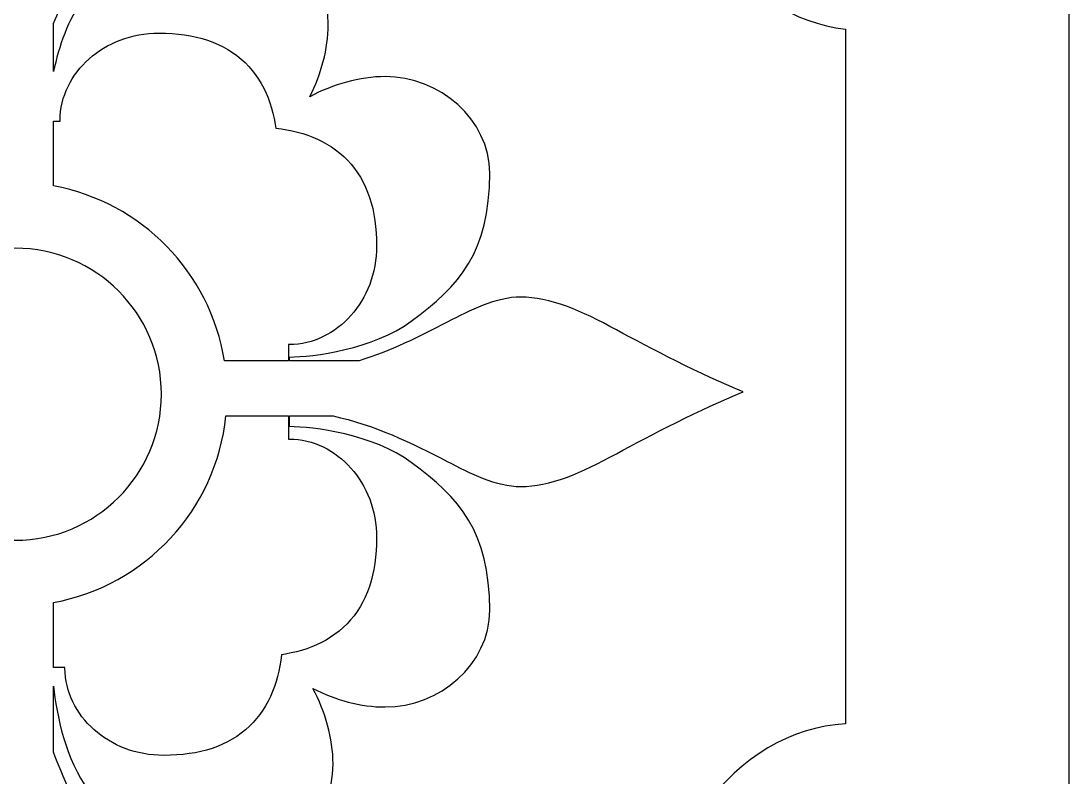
# Model space of a CAD drawing. Header units: centimetres. Extents: x 13.8 to 19.6, y -9 to 9.
# Drawn here: x 18.045 to 19.625, y -6.774 to -5.633 of the extents above; entities that cross this region are included whole.
import ezdxf

# ---------------------------------------------------------------- set-up
doc = ezdxf.new("R2010")
doc.units = ezdxf.units.CM
doc.header["$MEASUREMENT"] = 0
doc.layers.add('layer 1', color=7, linetype='Continuous')

msp = doc.modelspace()

# ---------------------------------------------------------------- linework, layer by layer
at = {"layer": 'layer 1', "color": 250, "lineweight": 30}
for points, knots in [([(13.81568, -9.00019), (13.81568, -9.00019), (13.81568, -7.7491), (13.81568, -7.7491), (13.81568, -7.7491), (13.81568, -7.7491), (13.81568, -7.63661), (13.81568, -7.63661), (13.81568, -7.63661), (13.81568, -7.63661), (13.81568, -7.23319), (13.81568, -7.23319), (13.81568, -7.23319), (13.81568, -7.23319), (13.81568, -7.03897), (13.81568, -7.03897), (13.81568, -7.03897), (13.81568, -7.03897), (13.81568, -5.26695), (13.81568, -5.26695), (13.81568, -5.26695), (13.81568, -5.26695), (13.81568, -5.15446), (13.81568, -5.15446), (13.81568, -5.15446), (13.81568, -5.15446), (13.81568, -4.75104), (13.81568, -4.75104), (13.81568, -4.75104), (13.81568, -4.75104), (13.81568, -4.55682), (13.81568, -4.55682), (13.81568, -4.55682), (13.81568, -4.55682), (13.81568, -2.7848), (13.81568, -2.7848), (13.81568, -2.7848), (13.81568, -2.7848), (13.81568, -2.67231), (13.81568, -2.67231), (13.81568, -2.67231), (13.81568, -2.67231), (13.81568, -2.26889), (13.81568, -2.26889), (13.81568, -2.26889), (13.81568, -2.26889), (13.81568, -2.07467), (13.81568, -2.07467), (13.81568, -2.07467), (13.81568, -2.07467), (13.81568, -0.30265), (13.81568, -0.30265), (13.81568, -0.30265), (13.81568, -0.30265), (13.81568, -0.19016), (13.81568, -0.19016), (13.81568, -0.19016), (13.81568, -0.19016), (13.81568, 0.21326), (13.81568, 0.21326), (13.81568, 0.21326), (13.81568, 0.21326), (13.81568, 0.40748), (13.81568, 0.40748), (13.81568, 0.40748), (13.81568, 0.40748), (13.81568, 2.1795), (13.81568, 2.1795), (13.81568, 2.1795), (13.81568, 2.1795), (13.81568, 2.29199), (13.81568, 2.29199), (13.81568, 2.29199), (13.81568, 2.29199), (13.81568, 2.69541), (13.81568, 2.69541), (13.81568, 2.69541), (13.81568, 2.69541), (13.81568, 2.88963), (13.81568, 2.88963), (13.81568, 2.88963), (13.81568, 2.88963), (13.81568, 4.66165), (13.81568, 4.66165), (13.81568, 4.66165), (13.81568, 4.66165), (13.81568, 4.77414), (13.81568, 4.77414), (13.81568, 4.77414), (13.81568, 4.77414), (13.81568, 5.17756), (13.81568, 5.17756), (13.81568, 5.17756), (13.81568, 5.17756), (13.81568, 5.37178), (13.81568, 5.37178), (13.81568, 5.37178), (13.81568, 5.37178), (13.81568, 7.1438), (13.81568, 7.1438), (13.81568, 7.1438), (13.81568, 7.1438), (13.81568, 7.25629), (13.81568, 7.25629), (13.81568, 7.25629), (13.81568, 7.25629), (13.81568, 7.65971), (13.81568, 7.65971), (13.81568, 7.65971), (13.81568, 7.65971), (13.81568, 7.85393), (13.81568, 7.85393), (13.81568, 7.85393), (13.81568, 7.85393), (13.81568, 9.00077), (13.81568, 9.00077), (13.81568, 9.00077), (13.81568, 9.00077), (14.6889, 9.00077), (14.6889, 9.00077), (14.6889, 9.00077), (14.6889, 9.00077), (14.8859, 9.00077), (14.8859, 9.00077), (14.8859, 9.00077), (14.8859, 9.00077), (15.37838, 9.00077), (15.37838, 9.00077), (15.37838, 9.00077), (15.37838, 9.00077), (15.46164, 9.00077), (15.46164, 9.00077), (15.46164, 9.00077), (15.46164, 9.00077), (15.9263, 9.00077), (15.9263, 9.00077), (15.9263, 9.00077), (15.9263, 9.00077), (16.1189, 9.00077), (16.1189, 9.00077), (16.1189, 9.00077), (16.1189, 9.00077), (17.32165, 9.00077), (17.32165, 9.00077), (17.32165, 9.00077), (17.32165, 9.00077), (17.51865, 9.00077), (17.51865, 9.00077), (17.51865, 9.00077), (17.51865, 9.00077), (18.01113, 9.00077), (18.01113, 9.00077), (18.01113, 9.00077), (18.01113, 9.00077), (18.09439, 9.00077), (18.09439, 9.00077), (18.09439, 9.00077), (18.09439, 9.00077), (18.55905, 9.00077), (18.55905, 9.00077), (18.55905, 9.00077), (18.55905, 9.00077), (18.75165, 9.00077), (18.75165, 9.00077), (18.75165, 9.00077), (18.75165, 9.00077), (19.62498, 9.00077), (19.62498, 9.00077), (19.62498, 9.00077), (19.62498, 9.00077), (19.62498, 7.78696), (19.62498, 7.78696), (19.62498, 7.78696), (19.62498, 7.78696), (19.62498, 7.67444), (19.62498, 7.67444), (19.62498, 7.67444), (19.62498, 7.67444), (19.62498, 7.27121), (19.62498, 7.27121), (19.62498, 7.27121), (19.62498, 7.27121), (19.62498, 7.0909), (19.62498, 7.0909), (19.62498, 7.0909), (19.62498, 7.0909), (19.62498, 5.25821), (19.62498, 5.25821), (19.62498, 5.25821), (19.62498, 5.25821), (19.62498, 5.1457), (19.62498, 5.1457), (19.62498, 5.1457), (19.62498, 5.1457), (19.62498, 4.74247), (19.62498, 4.74247), (19.62498, 4.74247), (19.62498, 4.74247), (19.62498, 4.56216), (19.62498, 4.56216), (19.62498, 4.56216), (19.62498, 4.56216), (19.62498, 2.79003), (19.62498, 2.79003), (19.62498, 2.79003), (19.62498, 2.79003), (19.62498, 2.67751), (19.62498, 2.67751), (19.62498, 2.67751), (19.62498, 2.67751), (19.62498, 2.27429), (19.62498, 2.27429), (19.62498, 2.27429), (19.62498, 2.27429), (19.62498, 2.09398), (19.62498, 2.09398), (19.62498, 2.09398), (19.62498, 2.09398), (19.62498, 0.32184), (19.62498, 0.32184), (19.62498, 0.32184), (19.62498, 0.32184), (19.62498, 0.20933), (19.62498, 0.20933), (19.62498, 0.20933), (19.62498, 0.20933), (19.62498, -0.1939), (19.62498, -0.1939), (19.62498, -0.1939), (19.62498, -0.1939), (19.62498, -0.37421), (19.62498, -0.37421), (19.62498, -0.37421), (19.62498, -0.37421), (19.62498, -2.14634), (19.62498, -2.14634), (19.62498, -2.14634), (19.62498, -2.14634), (19.62498, -2.25886), (19.62498, -2.25886), (19.62498, -2.25886), (19.62498, -2.25886), (19.62498, -2.66208), (19.62498, -2.66208), (19.62498, -2.66208), (19.62498, -2.66208), (19.62498, -2.84239), (19.62498, -2.84239), (19.62498, -2.84239), (19.62498, -2.84239), (19.62498, -4.61452), (19.62498, -4.61452), (19.62498, -4.61452), (19.62498, -4.61452), (19.62498, -4.72704), (19.62498, -4.72704), (19.62498, -4.72704), (19.62498, -4.72704), (19.62498, -5.13027), (19.62498, -5.13027), (19.62498, -5.13027), (19.62498, -5.13027), (19.62498, -5.31058), (19.62498, -5.31058), (19.62498, -5.31058), (19.62498, -5.31058), (19.62498, -7.08271), (19.62498, -7.08271), (19.62498, -7.08271), (19.62498, -7.08271), (19.62498, -7.19522), (19.62498, -7.19522), (19.62498, -7.19522), (19.62498, -7.19522), (19.62498, -7.59845), (19.62498, -7.59845), (19.62498, -7.59845), (19.62498, -7.59845), (19.62498, -7.77876), (19.62498, -7.77876), (19.62498, -7.77876), (19.62498, -7.77876), (19.62498, -9.00019), (19.62498, -9.00019), (19.62498, -9.00019), (19.62498, -9.00019), (18.75176, -9.00019), (18.75176, -9.00019), (18.75176, -9.00019), (18.75176, -9.00019), (18.55373, -9.00019), (18.55373, -9.00019), (18.55373, -9.00019), (18.55373, -9.00019), (18.09439, -9.00019), (18.09439, -9.00019), (18.09439, -9.00019), (18.09439, -9.00019), (18.01113, -9.00019), (18.01113, -9.00019), (18.01113, -9.00019), (18.01113, -9.00019), (17.51524, -9.00019), (17.51524, -9.00019), (17.51524, -9.00019), (17.51524, -9.00019), (17.32172, -9.00019), (17.32172, -9.00019), (17.32172, -9.00019), (17.32172, -9.00019), (16.11901, -9.00019), (16.11901, -9.00019), (16.11901, -9.00019), (16.11901, -9.00019), (15.92097, -9.00019), (15.92097, -9.00019), (15.92097, -9.00019), (15.92097, -9.00019), (15.46164, -9.00019), (15.46164, -9.00019), (15.46164, -9.00019), (15.46164, -9.00019), (15.37838, -9.00019), (15.37838, -9.00019), (15.37838, -9.00019), (15.37838, -9.00019), (14.88249, -9.00019), (14.88249, -9.00019), (14.88249, -9.00019), (14.88249, -9.00019), (14.68897, -9.00019), (14.68897, -9.00019), (14.68897, -9.00019), (14.68897, -9.00019), (13.81568, -9.00019), (13.81568, -9.00019)], [0, 0, 0, 0, 0.0117647, 0.0117647, 0.0117647, 0.0117647, 0.0235294, 0.0235294, 0.0235294, 0.0235294, 0.0352941, 0.0352941, 0.0352941, 0.0352941, 0.0470588, 0.0470588, 0.0470588, 0.0470588, 0.0588235, 0.0588235, 0.0588235, 0.0588235, 0.0705882, 0.0705882, 0.0705882, 0.0705882, 0.0823529, 0.0823529, 0.0823529, 0.0823529, 0.0941176, 0.0941176, 0.0941176, 0.0941176, 0.1058824, 0.1058824, 0.1058824, 0.1058824, 0.1176471, 0.1176471, 0.1176471, 0.1176471, 0.1294118, 0.1294118, 0.1294118, 0.1294118, 0.1411765, 0.1411765, 0.1411765, 0.1411765, 0.1529412, 0.1529412, 0.1529412, 0.1529412, 0.1647059, 0.1647059, 0.1647059, 0.1647059, 0.1764706, 0.1764706, 0.1764706, 0.1764706, 0.1882353, 0.1882353, 0.1882353, 0.1882353, 0.2, 0.2, 0.2, 0.2, 0.2117647, 0.2117647, 0.2117647, 0.2117647, 0.2235294, 0.2235294, 0.2235294, 0.2235294, 0.2352941, 0.2352941, 0.2352941, 0.2352941, 0.2470588, 0.2470588, 0.2470588, 0.2470588, 0.2588235, 0.2588235, 0.2588235, 0.2588235, 0.2705882, 0.2705882, 0.2705882, 0.2705882, 0.2823529, 0.2823529, 0.2823529, 0.2823529, 0.2941176, 0.2941176, 0.2941176, 0.2941176, 0.3058824, 0.3058824, 0.3058824, 0.3058824, 0.3176471, 0.3176471, 0.3176471, 0.3176471, 0.3294118, 0.3294118, 0.3294118, 0.3294118, 0.3411765, 0.3411765, 0.3411765, 0.3411765, 0.3529412, 0.3529412, 0.3529412, 0.3529412, 0.3647059, 0.3647059, 0.3647059, 0.3647059, 0.3764706, 0.3764706, 0.3764706, 0.3764706, 0.3882353, 0.3882353, 0.3882353, 0.3882353, 0.4, 0.4, 0.4, 0.4, 0.4117647, 0.4117647, 0.4117647, 0.4117647, 0.4235294, 0.4235294, 0.4235294, 0.4235294, 0.4352941, 0.4352941, 0.4352941, 0.4352941, 0.4470588, 0.4470588, 0.4470588, 0.4470588, 0.4588235, 0.4588235, 0.4588235, 0.4588235, 0.4705882, 0.4705882, 0.4705882, 0.4705882, 0.4823529, 0.4823529, 0.4823529, 0.4823529, 0.4941176, 0.4941176, 0.4941176, 0.4941176, 0.5058824, 0.5058824, 0.5058824, 0.5058824, 0.5176471, 0.5176471, 0.5176471, 0.5176471, 0.5294118, 0.5294118, 0.5294118, 0.5294118, 0.5411765, 0.5411765, 0.5411765, 0.5411765, 0.5529412, 0.5529412, 0.5529412, 0.5529412, 0.5647059, 0.5647059, 0.5647059, 0.5647059, 0.5764706, 0.5764706, 0.5764706, 0.5764706, 0.5882353, 0.5882353, 0.5882353, 0.5882353, 0.6, 0.6, 0.6, 0.6, 0.6117647, 0.6117647, 0.6117647, 0.6117647, 0.6235294, 0.6235294, 0.6235294, 0.6235294, 0.6352941, 0.6352941, 0.6352941, 0.6352941, 0.6470588, 0.6470588, 0.6470588, 0.6470588, 0.6588235, 0.6588235, 0.6588235, 0.6588235, 0.6705882, 0.6705882, 0.6705882, 0.6705882, 0.6823529, 0.6823529, 0.6823529, 0.6823529, 0.6941176, 0.6941176, 0.6941176, 0.6941176, 0.7058824, 0.7058824, 0.7058824, 0.7058824, 0.7176471, 0.7176471, 0.7176471, 0.7176471, 0.7294118, 0.7294118, 0.7294118, 0.7294118, 0.7411765, 0.7411765, 0.7411765, 0.7411765, 0.7529412, 0.7529412, 0.7529412, 0.7529412, 0.7647059, 0.7647059, 0.7647059, 0.7647059, 0.7764706, 0.7764706, 0.7764706, 0.7764706, 0.7882353, 0.7882353, 0.7882353, 0.7882353, 0.8, 0.8, 0.8, 0.8, 0.8117647, 0.8117647, 0.8117647, 0.8117647, 0.8235294, 0.8235294, 0.8235294, 0.8235294, 0.8352941, 0.8352941, 0.8352941, 0.8352941, 0.8470588, 0.8470588, 0.8470588, 0.8470588, 0.8588235, 0.8588235, 0.8588235, 0.8588235, 0.8705882, 0.8705882, 0.8705882, 0.8705882, 0.8823529, 0.8823529, 0.8823529, 0.8823529, 0.8941176, 0.8941176, 0.8941176, 0.8941176, 0.9058824, 0.9058824, 0.9058824, 0.9058824, 0.9176471, 0.9176471, 0.9176471, 0.9176471, 0.9294118, 0.9294118, 0.9294118, 0.9294118, 0.9411765, 0.9411765, 0.9411765, 0.9411765, 0.9529412, 0.9529412, 0.9529412, 0.9529412, 0.9647059, 0.9647059, 0.9647059, 0.9647059, 0.9764706, 0.9764706, 0.9764706, 0.9764706, 1, 1, 1, 1]), ([(19.28788, -5.6456), (19.13281, -5.62773), (19.01002, -5.4626), (19.00188, -5.25785), (19.00188, -5.25785), (18.78825, -5.25538), (18.61407, -5.12821), (18.59834, -4.96731), (18.59834, -4.96731), (18.59834, -4.96731), (18.35272, -5.04205), (18.35272, -5.04205), (18.35272, -5.04205), (18.35272, -5.04205), (18.13652, -4.97627), (18.13652, -4.97627), (18.13652, -4.97627), (18.13652, -4.97627), (18.0742, -5.18954), (18.0742, -5.18954), (18.0742, -5.18954), (18.09237, -5.22654), (18.11114, -5.26211), (18.12637, -5.29017), (18.12637, -5.29017), (18.15555, -5.34264), (18.17595, -5.39075), (18.17595, -5.4345), (18.17595, -5.4345), (18.17595, -5.47096), (18.15555, -5.51179), (18.13804, -5.54533), (18.13804, -5.54533), (18.12264, -5.57433), (18.10725, -5.60526), (18.09439, -5.63733), (18.09439, -5.63733), (18.09439, -5.63733), (18.09439, -5.70942), (18.09439, -5.70942), (18.09439, -5.70942), (18.10229, -5.67229), (18.11628, -5.6305), (18.13951, -5.59928), (18.13951, -5.59928), (18.19345, -5.52636), (18.24301, -5.48118), (18.36259, -5.48118), (18.36259, -5.48118), (18.44425, -5.48118), (18.50839, -5.55697), (18.50839, -5.63865), (18.50839, -5.63865), (18.50839, -5.6756), (18.49764, -5.71374), (18.4806, -5.74754), (18.4806, -5.74754), (18.51556, -5.72907), (18.55558, -5.71726), (18.59429, -5.71726), (18.59429, -5.71726), (18.67597, -5.71726), (18.75177, -5.7814), (18.75177, -5.86306), (18.75177, -5.86306), (18.75177, -5.98265), (18.70658, -6.0322), (18.63367, -6.08615), (18.63367, -6.08615), (18.57682, -6.12843), (18.48495, -6.14011), (18.44995, -6.14011), (18.44995, -6.14011), (18.44995, -6.14011), (18.44995, -6.14577), (18.44995, -6.14577), (18.44995, -6.14577), (18.44995, -6.14577), (18.5551, -6.14577), (18.5551, -6.14577), (18.5551, -6.14577), (18.60165, -6.13118), (18.64656, -6.10939), (18.68761, -6.0876), (18.68761, -6.0876), (18.72115, -6.0701), (18.76198, -6.0497), (18.79844, -6.0497), (18.79844, -6.0497), (18.84219, -6.0497), (18.8903, -6.0701), (18.94277, -6.09928), (18.94277, -6.09928), (18.9938, -6.12697), (19.06964, -6.16636), (19.13379, -6.19258), (19.13379, -6.19258), (19.06964, -6.21884), (18.9938, -6.2582), (18.94277, -6.28591), (18.94277, -6.28591), (18.8903, -6.31509), (18.84219, -6.33549), (18.79844, -6.33549), (18.79844, -6.33549), (18.76198, -6.33549), (18.72115, -6.31509), (18.68761, -6.29757), (18.68761, -6.29757), (18.63511, -6.2697), (18.57631, -6.24185), (18.51584, -6.22904), (18.51584, -6.22904), (18.51584, -6.22904), (18.44995, -6.22904), (18.44995, -6.22904), (18.44995, -6.22904), (18.44995, -6.22904), (18.44995, -6.24508), (18.44995, -6.24508), (18.44995, -6.24508), (18.48495, -6.24508), (18.57682, -6.25675), (18.63367, -6.29904), (18.63367, -6.29904), (18.70658, -6.35299), (18.75177, -6.40255), (18.75177, -6.52213), (18.75177, -6.52213), (18.75177, -6.60379), (18.67597, -6.66793), (18.59429, -6.66793), (18.59429, -6.66793), (18.55734, -6.66793), (18.5192, -6.65718), (18.4854, -6.64013), (18.4854, -6.64013), (18.50387, -6.6751), (18.51568, -6.71512), (18.51568, -6.75383), (18.51568, -6.75383), (18.51568, -6.83551), (18.45154, -6.9113), (18.36988, -6.9113), (18.36988, -6.9113), (18.2503, -6.9113), (18.20074, -6.86612), (18.14679, -6.7932), (18.14679, -6.7932), (18.11299, -6.74776), (18.09875, -6.67993), (18.09439, -6.63667), (18.09439, -6.63667), (18.09439, -6.63667), (18.09439, -6.73602), (18.09439, -6.73602), (18.09439, -6.73602), (18.10847, -6.77493), (18.1269, -6.81242), (18.14534, -6.84715), (18.14534, -6.84715), (18.16284, -6.88069), (18.18324, -6.92152), (18.18324, -6.95797), (18.18324, -6.95797), (18.18324, -7.00173), (18.16284, -7.04984), (18.13366, -7.10231), (18.13366, -7.10231), (18.11816, -7.13088), (18.09899, -7.16722), (18.08052, -7.20493), (18.08052, -7.20493), (18.08052, -7.20493), (18.13652, -7.39659), (18.13652, -7.39659), (18.13652, -7.39659), (18.13652, -7.39659), (18.35272, -7.3308), (18.35272, -7.3308), (18.35272, -7.3308), (18.35272, -7.3308), (18.59729, -7.40522), (18.59729, -7.40522), (18.59729, -7.40522), (18.60168, -7.24018), (18.77247, -7.10633), (18.98656, -7.09782), (18.98656, -7.09782), (18.98908, -6.87944), (19.12191, -6.70231), (19.28788, -6.69349), (19.28788, -6.69349), (19.28788, -6.69349), (19.28788, -5.6456), (19.28788, -5.6456)], [0, 0, 0, 0, 0.02, 0.02, 0.02, 0.02, 0.04, 0.04, 0.04, 0.04, 0.06, 0.06, 0.06, 0.06, 0.08, 0.08, 0.08, 0.08, 0.1, 0.1, 0.1, 0.1, 0.12, 0.12, 0.12, 0.12, 0.14, 0.14, 0.14, 0.14, 0.16, 0.16, 0.16, 0.16, 0.18, 0.18, 0.18, 0.18, 0.2, 0.2, 0.2, 0.2, 0.22, 0.22, 0.22, 0.22, 0.24, 0.24, 0.24, 0.24, 0.26, 0.26, 0.26, 0.26, 0.28, 0.28, 0.28, 0.28, 0.3, 0.3, 0.3, 0.3, 0.32, 0.32, 0.32, 0.32, 0.34, 0.34, 0.34, 0.34, 0.36, 0.36, 0.36, 0.36, 0.38, 0.38, 0.38, 0.38, 0.4, 0.4, 0.4, 0.4, 0.42, 0.42, 0.42, 0.42, 0.44, 0.44, 0.44, 0.44, 0.46, 0.46, 0.46, 0.46, 0.48, 0.48, 0.48, 0.48, 0.5, 0.5, 0.5, 0.5, 0.52, 0.52, 0.52, 0.52, 0.54, 0.54, 0.54, 0.54, 0.56, 0.56, 0.56, 0.56, 0.58, 0.58, 0.58, 0.58, 0.6, 0.6, 0.6, 0.6, 0.62, 0.62, 0.62, 0.62, 0.64, 0.64, 0.64, 0.64, 0.66, 0.66, 0.66, 0.66, 0.68, 0.68, 0.68, 0.68, 0.7, 0.7, 0.7, 0.7, 0.72, 0.72, 0.72, 0.72, 0.74, 0.74, 0.74, 0.74, 0.76, 0.76, 0.76, 0.76, 0.78, 0.78, 0.78, 0.78, 0.8, 0.8, 0.8, 0.8, 0.82, 0.82, 0.82, 0.82, 0.84, 0.84, 0.84, 0.84, 0.86, 0.86, 0.86, 0.86, 0.88, 0.88, 0.88, 0.88, 0.9, 0.9, 0.9, 0.9, 0.92, 0.92, 0.92, 0.92, 0.94, 0.94, 0.94, 0.94, 0.96, 0.96, 0.96, 0.96, 1, 1, 1, 1]), ([(18.09439, -5.78427), (18.09439, -5.78427), (18.09439, -5.88221), (18.09439, -5.88221), (18.09439, -5.88221), (18.22682, -5.9064), (18.33074, -6.01233), (18.35195, -6.14577), (18.35195, -6.14577), (18.35195, -6.14577), (18.44867, -6.14577), (18.44867, -6.14577), (18.44867, -6.14577), (18.44867, -6.14577), (18.44867, -6.12131), (18.44867, -6.12131), (18.44867, -6.12131), (18.44867, -6.12131), (18.45045, -6.12131), (18.45045, -6.12131), (18.45045, -6.12131), (18.45045, -6.12131), (18.45661, -6.12113), (18.45661, -6.12113), (18.45661, -6.12113), (18.45661, -6.12113), (18.46322, -6.12053), (18.46322, -6.12053), (18.46322, -6.12053), (18.46322, -6.12053), (18.46976, -6.11956), (18.46976, -6.11956), (18.46976, -6.11956), (18.46976, -6.11956), (18.4762, -6.11821), (18.4762, -6.11821), (18.4762, -6.11821), (18.4762, -6.11821), (18.48254, -6.11651), (18.48254, -6.11651), (18.48254, -6.11651), (18.48254, -6.11651), (18.48876, -6.11446), (18.48876, -6.11446), (18.48876, -6.11446), (18.48876, -6.11446), (18.49486, -6.11209), (18.49486, -6.11209), (18.49486, -6.11209), (18.49486, -6.11209), (18.50082, -6.10939), (18.50082, -6.10939), (18.50082, -6.10939), (18.50082, -6.10939), (18.50662, -6.1064), (18.50662, -6.1064), (18.50662, -6.1064), (18.50662, -6.1064), (18.51229, -6.1031), (18.51229, -6.1031), (18.51229, -6.1031), (18.51229, -6.1031), (18.51778, -6.09951), (18.51778, -6.09951), (18.51778, -6.09951), (18.51778, -6.09951), (18.5231, -6.09565), (18.5231, -6.09565), (18.5231, -6.09565), (18.5231, -6.09565), (18.52824, -6.09153), (18.52824, -6.09153), (18.52824, -6.09153), (18.52824, -6.09153), (18.5332, -6.08714), (18.5332, -6.08714), (18.5332, -6.08714), (18.5332, -6.08714), (18.53797, -6.08251), (18.53797, -6.08251), (18.53797, -6.08251), (18.53797, -6.08251), (18.54254, -6.07762), (18.54254, -6.07762), (18.54254, -6.07762), (18.54254, -6.07762), (18.5469, -6.07251), (18.5469, -6.07251), (18.5469, -6.07251), (18.5469, -6.07251), (18.55104, -6.06716), (18.55104, -6.06716), (18.55104, -6.06716), (18.55104, -6.06716), (18.55496, -6.0616), (18.55496, -6.0616), (18.55496, -6.0616), (18.55496, -6.0616), (18.55865, -6.05581), (18.55865, -6.05581), (18.55865, -6.05581), (18.55865, -6.05581), (18.56209, -6.04982), (18.56209, -6.04982), (18.56209, -6.04982), (18.56209, -6.04982), (18.56528, -6.04363), (18.56528, -6.04363), (18.56528, -6.04363), (18.56528, -6.04363), (18.56821, -6.03725), (18.56821, -6.03725), (18.56821, -6.03725), (18.56821, -6.03725), (18.57088, -6.03067), (18.57088, -6.03067), (18.57088, -6.03067), (18.57088, -6.03067), (18.57326, -6.02392), (18.57326, -6.02392), (18.57326, -6.02392), (18.57326, -6.02392), (18.57536, -6.017), (18.57536, -6.017), (18.57536, -6.017), (18.57536, -6.017), (18.57716, -6.00993), (18.57716, -6.00993), (18.57716, -6.00993), (18.57716, -6.00993), (18.57865, -6.00269), (18.57865, -6.00269), (18.57865, -6.00269), (18.57865, -6.00269), (18.57982, -5.99531), (18.57982, -5.99531), (18.57982, -5.99531), (18.57982, -5.99531), (18.58067, -5.98781), (18.58067, -5.98781), (18.58067, -5.98781), (18.58067, -5.98781), (18.58119, -5.98018), (18.58119, -5.98018), (18.58119, -5.98018), (18.58119, -5.98018), (18.58136, -5.97254), (18.58136, -5.97254), (18.58136, -5.97254), (18.58136, -5.97254), (18.5812, -5.96246), (18.5812, -5.96246), (18.5812, -5.96246), (18.5812, -5.96246), (18.58071, -5.95275), (18.58071, -5.95275), (18.58071, -5.95275), (18.58071, -5.95275), (18.5799, -5.94329), (18.5799, -5.94329), (18.5799, -5.94329), (18.5799, -5.94329), (18.57876, -5.93406), (18.57876, -5.93406), (18.57876, -5.93406), (18.57876, -5.93406), (18.57727, -5.92508), (18.57727, -5.92508), (18.57727, -5.92508), (18.57727, -5.92508), (18.57545, -5.91633), (18.57545, -5.91633), (18.57545, -5.91633), (18.57545, -5.91633), (18.57327, -5.90783), (18.57327, -5.90783), (18.57327, -5.90783), (18.57327, -5.90783), (18.57074, -5.89956), (18.57074, -5.89956), (18.57074, -5.89956), (18.57074, -5.89956), (18.56785, -5.89155), (18.56785, -5.89155), (18.56785, -5.89155), (18.56785, -5.89155), (18.56459, -5.88379), (18.56459, -5.88379), (18.56459, -5.88379), (18.56459, -5.88379), (18.56097, -5.87631), (18.56097, -5.87631), (18.56097, -5.87631), (18.56097, -5.87631), (18.55699, -5.8691), (18.55699, -5.8691), (18.55699, -5.8691), (18.55699, -5.8691), (18.55263, -5.86218), (18.55263, -5.86218), (18.55263, -5.86218), (18.55263, -5.86218), (18.54793, -5.85557), (18.54793, -5.85557), (18.54793, -5.85557), (18.54793, -5.85557), (18.54289, -5.84929), (18.54289, -5.84929), (18.54289, -5.84929), (18.54289, -5.84929), (18.53752, -5.84334), (18.53752, -5.84334), (18.53752, -5.84334), (18.53752, -5.84334), (18.53183, -5.83773), (18.53183, -5.83773), (18.53183, -5.83773), (18.53183, -5.83773), (18.52586, -5.83249), (18.52586, -5.83249), (18.52586, -5.83249), (18.52586, -5.83249), (18.51962, -5.82761), (18.51962, -5.82761), (18.51962, -5.82761), (18.51962, -5.82761), (18.51313, -5.82308), (18.51313, -5.82308), (18.51313, -5.82308), (18.51313, -5.82308), (18.50641, -5.81892), (18.50641, -5.81892), (18.50641, -5.81892), (18.50641, -5.81892), (18.49948, -5.81511), (18.49948, -5.81511), (18.49948, -5.81511), (18.49948, -5.81511), (18.49236, -5.81164), (18.49236, -5.81164), (18.49236, -5.81164), (18.49236, -5.81164), (18.48505, -5.80851), (18.48505, -5.80851), (18.48505, -5.80851), (18.48505, -5.80851), (18.47758, -5.8057), (18.47758, -5.8057), (18.47758, -5.8057), (18.47758, -5.8057), (18.46996, -5.80321), (18.46996, -5.80321), (18.46996, -5.80321), (18.46996, -5.80321), (18.46219, -5.80102), (18.46219, -5.80102), (18.46219, -5.80102), (18.46219, -5.80102), (18.45428, -5.79912), (18.45428, -5.79912), (18.45428, -5.79912), (18.45428, -5.79912), (18.44623, -5.79749), (18.44623, -5.79749), (18.44623, -5.79749), (18.44623, -5.79749), (18.43805, -5.79612), (18.43805, -5.79612), (18.43805, -5.79612), (18.43805, -5.79612), (18.42974, -5.79502), (18.42974, -5.79502), (18.42974, -5.79502), (18.42974, -5.79502), (18.4295, -5.79499), (18.4295, -5.79499), (18.4295, -5.79499), (18.4295, -5.79499), (18.42851, -5.78873), (18.42851, -5.78873), (18.42851, -5.78873), (18.42851, -5.78873), (18.42693, -5.78058), (18.42693, -5.78058), (18.42693, -5.78058), (18.42693, -5.78058), (18.42508, -5.77257), (18.42508, -5.77257), (18.42508, -5.77257), (18.42508, -5.77257), (18.42294, -5.7647), (18.42294, -5.7647), (18.42294, -5.7647), (18.42294, -5.7647), (18.42049, -5.75698), (18.42049, -5.75698), (18.42049, -5.75698), (18.42049, -5.75698), (18.41773, -5.74941), (18.41773, -5.74941), (18.41773, -5.74941), (18.41773, -5.74941), (18.41464, -5.74201), (18.41464, -5.74201), (18.41464, -5.74201), (18.41464, -5.74201), (18.41121, -5.73479), (18.41121, -5.73479), (18.41121, -5.73479), (18.41121, -5.73479), (18.40744, -5.72777), (18.40744, -5.72777), (18.40744, -5.72777), (18.40744, -5.72777), (18.4033, -5.72095), (18.4033, -5.72095), (18.4033, -5.72095), (18.4033, -5.72095), (18.3988, -5.71436), (18.3988, -5.71436), (18.3988, -5.71436), (18.3988, -5.71436), (18.39393, -5.70803), (18.39393, -5.70803), (18.39393, -5.70803), (18.39393, -5.70803), (18.3887, -5.70196), (18.3887, -5.70196), (18.3887, -5.70196), (18.3887, -5.70196), (18.3831, -5.69618), (18.3831, -5.69618), (18.3831, -5.69618), (18.3831, -5.69618), (18.37714, -5.69072), (18.37714, -5.69072), (18.37714, -5.69072), (18.37714, -5.69072), (18.37085, -5.68559), (18.37085, -5.68559), (18.37085, -5.68559), (18.37085, -5.68559), (18.36423, -5.68082), (18.36423, -5.68082), (18.36423, -5.68082), (18.36423, -5.68082), (18.35728, -5.67639), (18.35728, -5.67639), (18.35728, -5.67639), (18.35728, -5.67639), (18.35004, -5.67233), (18.35004, -5.67233), (18.35004, -5.67233), (18.35004, -5.67233), (18.34251, -5.66865), (18.34251, -5.66865), (18.34251, -5.66865), (18.34251, -5.66865), (18.33471, -5.66533), (18.33471, -5.66533), (18.33471, -5.66533), (18.33471, -5.66533), (18.32665, -5.66239), (18.32665, -5.66239), (18.32665, -5.66239), (18.32665, -5.66239), (18.31833, -5.65981), (18.31833, -5.65981), (18.31833, -5.65981), (18.31833, -5.65981), (18.30977, -5.6576), (18.30977, -5.6576), (18.30977, -5.6576), (18.30977, -5.6576), (18.30096, -5.65574), (18.30096, -5.65574), (18.30096, -5.65574), (18.30096, -5.65574), (18.29191, -5.65423), (18.29191, -5.65423), (18.29191, -5.65423), (18.29191, -5.65423), (18.28261, -5.65307), (18.28261, -5.65307), (18.28261, -5.65307), (18.28261, -5.65307), (18.27307, -5.65224), (18.27307, -5.65224), (18.27307, -5.65224), (18.27307, -5.65224), (18.26328, -5.65175), (18.26328, -5.65175), (18.26328, -5.65175), (18.26328, -5.65175), (18.25312, -5.65158), (18.25312, -5.65158), (18.25312, -5.65158), (18.25312, -5.65158), (18.24547, -5.65175), (18.24547, -5.65175), (18.24547, -5.65175), (18.24547, -5.65175), (18.23785, -5.65227), (18.23785, -5.65227), (18.23785, -5.65227), (18.23785, -5.65227), (18.23034, -5.65312), (18.23034, -5.65312), (18.23034, -5.65312), (18.23034, -5.65312), (18.22296, -5.65429), (18.22296, -5.65429), (18.22296, -5.65429), (18.22296, -5.65429), (18.21573, -5.65578), (18.21573, -5.65578), (18.21573, -5.65578), (18.21573, -5.65578), (18.20865, -5.65758), (18.20865, -5.65758), (18.20865, -5.65758), (18.20865, -5.65758), (18.20173, -5.65968), (18.20173, -5.65968), (18.20173, -5.65968), (18.20173, -5.65968), (18.19498, -5.66206), (18.19498, -5.66206), (18.19498, -5.66206), (18.19498, -5.66206), (18.18841, -5.66473), (18.18841, -5.66473), (18.18841, -5.66473), (18.18841, -5.66473), (18.18202, -5.66766), (18.18202, -5.66766), (18.18202, -5.66766), (18.18202, -5.66766), (18.17583, -5.67085), (18.17583, -5.67085), (18.17583, -5.67085), (18.17583, -5.67085), (18.16984, -5.67429), (18.16984, -5.67429), (18.16984, -5.67429), (18.16984, -5.67429), (18.16406, -5.67798), (18.16406, -5.67798), (18.16406, -5.67798), (18.16406, -5.67798), (18.15849, -5.6819), (18.15849, -5.6819), (18.15849, -5.6819), (18.15849, -5.6819), (18.15314, -5.68604), (18.15314, -5.68604), (18.15314, -5.68604), (18.15314, -5.68604), (18.14803, -5.6904), (18.14803, -5.6904), (18.14803, -5.6904), (18.14803, -5.6904), (18.14314, -5.69497), (18.14314, -5.69497), (18.14314, -5.69497), (18.14314, -5.69497), (18.13851, -5.69974), (18.13851, -5.69974), (18.13851, -5.69974), (18.13851, -5.69974), (18.13412, -5.7047), (18.13412, -5.7047), (18.13412, -5.7047), (18.13412, -5.7047), (18.12999, -5.70984), (18.12999, -5.70984), (18.12999, -5.70984), (18.12999, -5.70984), (18.12613, -5.71516), (18.12613, -5.71516), (18.12613, -5.71516), (18.12613, -5.71516), (18.12255, -5.72066), (18.12255, -5.72066), (18.12255, -5.72066), (18.12255, -5.72066), (18.11925, -5.72631), (18.11925, -5.72631), (18.11925, -5.72631), (18.11925, -5.72631), (18.11625, -5.73212), (18.11625, -5.73212), (18.11625, -5.73212), (18.11625, -5.73212), (18.11356, -5.73808), (18.11356, -5.73808), (18.11356, -5.73808), (18.11356, -5.73808), (18.11118, -5.74417), (18.11118, -5.74417), (18.11118, -5.74417), (18.11118, -5.74417), (18.10913, -5.7504), (18.10913, -5.7504), (18.10913, -5.7504), (18.10913, -5.7504), (18.10743, -5.75674), (18.10743, -5.75674), (18.10743, -5.75674), (18.10743, -5.75674), (18.10608, -5.76318), (18.10608, -5.76318), (18.10608, -5.76318), (18.10608, -5.76318), (18.10511, -5.76972), (18.10511, -5.76972), (18.10511, -5.76972), (18.10511, -5.76972), (18.10451, -5.77633), (18.10451, -5.77633), (18.10451, -5.77633), (18.10451, -5.77633), (18.10433, -5.78249), (18.10433, -5.78249), (18.10433, -5.78249), (18.10433, -5.78249), (18.10433, -5.78427), (18.10433, -5.78427), (18.10433, -5.78427), (18.10433, -5.78427), (18.09439, -5.78427), (18.09439, -5.78427)], [0, 0, 0, 0, 0.0074627, 0.0074627, 0.0074627, 0.0074627, 0.0149254, 0.0149254, 0.0149254, 0.0149254, 0.0223881, 0.0223881, 0.0223881, 0.0223881, 0.0298507, 0.0298507, 0.0298507, 0.0298507, 0.0373134, 0.0373134, 0.0373134, 0.0373134, 0.0447761, 0.0447761, 0.0447761, 0.0447761, 0.0522388, 0.0522388, 0.0522388, 0.0522388, 0.0597015, 0.0597015, 0.0597015, 0.0597015, 0.0671642, 0.0671642, 0.0671642, 0.0671642, 0.0746269, 0.0746269, 0.0746269, 0.0746269, 0.0820896, 0.0820896, 0.0820896, 0.0820896, 0.0895522, 0.0895522, 0.0895522, 0.0895522, 0.0970149, 0.0970149, 0.0970149, 0.0970149, 0.1044776, 0.1044776, 0.1044776, 0.1044776, 0.1119403, 0.1119403, 0.1119403, 0.1119403, 0.119403, 0.119403, 0.119403, 0.119403, 0.1268657, 0.1268657, 0.1268657, 0.1268657, 0.1343284, 0.1343284, 0.1343284, 0.1343284, 0.141791, 0.141791, 0.141791, 0.141791, 0.1492537, 0.1492537, 0.1492537, 0.1492537, 0.1567164, 0.1567164, 0.1567164, 0.1567164, 0.1641791, 0.1641791, 0.1641791, 0.1641791, 0.1716418, 0.1716418, 0.1716418, 0.1716418, 0.1791045, 0.1791045, 0.1791045, 0.1791045, 0.1865672, 0.1865672, 0.1865672, 0.1865672, 0.1940299, 0.1940299, 0.1940299, 0.1940299, 0.2014925, 0.2014925, 0.2014925, 0.2014925, 0.2089552, 0.2089552, 0.2089552, 0.2089552, 0.2164179, 0.2164179, 0.2164179, 0.2164179, 0.2238806, 0.2238806, 0.2238806, 0.2238806, 0.2313433, 0.2313433, 0.2313433, 0.2313433, 0.238806, 0.238806, 0.238806, 0.238806, 0.2462687, 0.2462687, 0.2462687, 0.2462687, 0.2537313, 0.2537313, 0.2537313, 0.2537313, 0.261194, 0.261194, 0.261194, 0.261194, 0.2686567, 0.2686567, 0.2686567, 0.2686567, 0.2761194, 0.2761194, 0.2761194, 0.2761194, 0.2835821, 0.2835821, 0.2835821, 0.2835821, 0.2910448, 0.2910448, 0.2910448, 0.2910448, 0.2985075, 0.2985075, 0.2985075, 0.2985075, 0.3059701, 0.3059701, 0.3059701, 0.3059701, 0.3134328, 0.3134328, 0.3134328, 0.3134328, 0.3208955, 0.3208955, 0.3208955, 0.3208955, 0.3283582, 0.3283582, 0.3283582, 0.3283582, 0.3358209, 0.3358209, 0.3358209, 0.3358209, 0.3432836, 0.3432836, 0.3432836, 0.3432836, 0.3507463, 0.3507463, 0.3507463, 0.3507463, 0.358209, 0.358209, 0.358209, 0.358209, 0.3656716, 0.3656716, 0.3656716, 0.3656716, 0.3731343, 0.3731343, 0.3731343, 0.3731343, 0.380597, 0.380597, 0.380597, 0.380597, 0.3880597, 0.3880597, 0.3880597, 0.3880597, 0.3955224, 0.3955224, 0.3955224, 0.3955224, 0.4029851, 0.4029851, 0.4029851, 0.4029851, 0.4104478, 0.4104478, 0.4104478, 0.4104478, 0.4179104, 0.4179104, 0.4179104, 0.4179104, 0.4253731, 0.4253731, 0.4253731, 0.4253731, 0.4328358, 0.4328358, 0.4328358, 0.4328358, 0.4402985, 0.4402985, 0.4402985, 0.4402985, 0.4477612, 0.4477612, 0.4477612, 0.4477612, 0.4552239, 0.4552239, 0.4552239, 0.4552239, 0.4626866, 0.4626866, 0.4626866, 0.4626866, 0.4701493, 0.4701493, 0.4701493, 0.4701493, 0.4776119, 0.4776119, 0.4776119, 0.4776119, 0.4850746, 0.4850746, 0.4850746, 0.4850746, 0.4925373, 0.4925373, 0.4925373, 0.4925373, 0.5, 0.5, 0.5, 0.5, 0.5074627, 0.5074627, 0.5074627, 0.5074627, 0.5149254, 0.5149254, 0.5149254, 0.5149254, 0.5223881, 0.5223881, 0.5223881, 0.5223881, 0.5298507, 0.5298507, 0.5298507, 0.5298507, 0.5373134, 0.5373134, 0.5373134, 0.5373134, 0.5447761, 0.5447761, 0.5447761, 0.5447761, 0.5522388, 0.5522388, 0.5522388, 0.5522388, 0.5597015, 0.5597015, 0.5597015, 0.5597015, 0.5671642, 0.5671642, 0.5671642, 0.5671642, 0.5746269, 0.5746269, 0.5746269, 0.5746269, 0.5820896, 0.5820896, 0.5820896, 0.5820896, 0.5895522, 0.5895522, 0.5895522, 0.5895522, 0.5970149, 0.5970149, 0.5970149, 0.5970149, 0.6044776, 0.6044776, 0.6044776, 0.6044776, 0.6119403, 0.6119403, 0.6119403, 0.6119403, 0.619403, 0.619403, 0.619403, 0.619403, 0.6268657, 0.6268657, 0.6268657, 0.6268657, 0.6343284, 0.6343284, 0.6343284, 0.6343284, 0.641791, 0.641791, 0.641791, 0.641791, 0.6492537, 0.6492537, 0.6492537, 0.6492537, 0.6567164, 0.6567164, 0.6567164, 0.6567164, 0.6641791, 0.6641791, 0.6641791, 0.6641791, 0.6716418, 0.6716418, 0.6716418, 0.6716418, 0.6791045, 0.6791045, 0.6791045, 0.6791045, 0.6865672, 0.6865672, 0.6865672, 0.6865672, 0.6940299, 0.6940299, 0.6940299, 0.6940299, 0.7014925, 0.7014925, 0.7014925, 0.7014925, 0.7089552, 0.7089552, 0.7089552, 0.7089552, 0.7164179, 0.7164179, 0.7164179, 0.7164179, 0.7238806, 0.7238806, 0.7238806, 0.7238806, 0.7313433, 0.7313433, 0.7313433, 0.7313433, 0.738806, 0.738806, 0.738806, 0.738806, 0.7462687, 0.7462687, 0.7462687, 0.7462687, 0.7537313, 0.7537313, 0.7537313, 0.7537313, 0.761194, 0.761194, 0.761194, 0.761194, 0.7686567, 0.7686567, 0.7686567, 0.7686567, 0.7761194, 0.7761194, 0.7761194, 0.7761194, 0.7835821, 0.7835821, 0.7835821, 0.7835821, 0.7910448, 0.7910448, 0.7910448, 0.7910448, 0.7985075, 0.7985075, 0.7985075, 0.7985075, 0.8059701, 0.8059701, 0.8059701, 0.8059701, 0.8134328, 0.8134328, 0.8134328, 0.8134328, 0.8208955, 0.8208955, 0.8208955, 0.8208955, 0.8283582, 0.8283582, 0.8283582, 0.8283582, 0.8358209, 0.8358209, 0.8358209, 0.8358209, 0.8432836, 0.8432836, 0.8432836, 0.8432836, 0.8507463, 0.8507463, 0.8507463, 0.8507463, 0.858209, 0.858209, 0.858209, 0.858209, 0.8656716, 0.8656716, 0.8656716, 0.8656716, 0.8731343, 0.8731343, 0.8731343, 0.8731343, 0.880597, 0.880597, 0.880597, 0.880597, 0.8880597, 0.8880597, 0.8880597, 0.8880597, 0.8955224, 0.8955224, 0.8955224, 0.8955224, 0.9029851, 0.9029851, 0.9029851, 0.9029851, 0.9104478, 0.9104478, 0.9104478, 0.9104478, 0.9179104, 0.9179104, 0.9179104, 0.9179104, 0.9253731, 0.9253731, 0.9253731, 0.9253731, 0.9328358, 0.9328358, 0.9328358, 0.9328358, 0.9402985, 0.9402985, 0.9402985, 0.9402985, 0.9477612, 0.9477612, 0.9477612, 0.9477612, 0.9552239, 0.9552239, 0.9552239, 0.9552239, 0.9626866, 0.9626866, 0.9626866, 0.9626866, 0.9701493, 0.9701493, 0.9701493, 0.9701493, 0.9776119, 0.9776119, 0.9776119, 0.9776119, 0.9850746, 0.9850746, 0.9850746, 0.9850746, 1, 1, 1, 1]), ([(17.81649, -6.19624), (17.81649, -6.07464), (17.9151, -5.97603), (18.0367, -5.97603), (18.0367, -5.97603), (18.1583, -5.97603), (18.25691, -6.07464), (18.25691, -6.19624), (18.25691, -6.19624), (18.25691, -6.31784), (18.1583, -6.41645), (18.0367, -6.41645), (18.0367, -6.41645), (17.9151, -6.41645), (17.81649, -6.31784), (17.81649, -6.19624)], [0, 0, 0, 0, 0.2, 0.2, 0.2, 0.2, 0.4, 0.4, 0.4, 0.4, 0.6, 0.6, 0.6, 0.6, 1, 1, 1, 1]), ([(18.44867, -6.22904), (18.44867, -6.22904), (18.35425, -6.22904), (18.35425, -6.22904), (18.35425, -6.22904), (18.33978, -6.37073), (18.23262, -6.48501), (18.09439, -6.51026), (18.09439, -6.51026), (18.09439, -6.51026), (18.09439, -6.60821), (18.09439, -6.60821), (18.09439, -6.60821), (18.09439, -6.60821), (18.11163, -6.60821), (18.11163, -6.60821), (18.11163, -6.60821), (18.11163, -6.60821), (18.11163, -6.60999), (18.11163, -6.60999), (18.11163, -6.60999), (18.11163, -6.60999), (18.11181, -6.61615), (18.11181, -6.61615), (18.11181, -6.61615), (18.11181, -6.61615), (18.11241, -6.62276), (18.11241, -6.62276), (18.11241, -6.62276), (18.11241, -6.62276), (18.11339, -6.6293), (18.11339, -6.6293), (18.11339, -6.6293), (18.11339, -6.6293), (18.11473, -6.63574), (18.11473, -6.63574), (18.11473, -6.63574), (18.11473, -6.63574), (18.11643, -6.64208), (18.11643, -6.64208), (18.11643, -6.64208), (18.11643, -6.64208), (18.11848, -6.64831), (18.11848, -6.64831), (18.11848, -6.64831), (18.11848, -6.64831), (18.12086, -6.65441), (18.12086, -6.65441), (18.12086, -6.65441), (18.12086, -6.65441), (18.12355, -6.66036), (18.12355, -6.66036), (18.12355, -6.66036), (18.12355, -6.66036), (18.12654, -6.66616), (18.12654, -6.66616), (18.12654, -6.66616), (18.12654, -6.66616), (18.12984, -6.67182), (18.12984, -6.67182), (18.12984, -6.67182), (18.12984, -6.67182), (18.13343, -6.67732), (18.13343, -6.67732), (18.13343, -6.67732), (18.13343, -6.67732), (18.13729, -6.68264), (18.13729, -6.68264), (18.13729, -6.68264), (18.13729, -6.68264), (18.14141, -6.68779), (18.14141, -6.68779), (18.14141, -6.68779), (18.14141, -6.68779), (18.1458, -6.69275), (18.1458, -6.69275), (18.1458, -6.69275), (18.1458, -6.69275), (18.15044, -6.69752), (18.15044, -6.69752), (18.15044, -6.69752), (18.15044, -6.69752), (18.15532, -6.70208), (18.15532, -6.70208), (18.15532, -6.70208), (18.15532, -6.70208), (18.16043, -6.70644), (18.16043, -6.70644), (18.16043, -6.70644), (18.16043, -6.70644), (18.16578, -6.71058), (18.16578, -6.71058), (18.16578, -6.71058), (18.16578, -6.71058), (18.17135, -6.7145), (18.17135, -6.7145), (18.17135, -6.7145), (18.17135, -6.7145), (18.17713, -6.71819), (18.17713, -6.71819), (18.17713, -6.71819), (18.17713, -6.71819), (18.18312, -6.72163), (18.18312, -6.72163), (18.18312, -6.72163), (18.18312, -6.72163), (18.18932, -6.72483), (18.18932, -6.72483), (18.18932, -6.72483), (18.18932, -6.72483), (18.1957, -6.72776), (18.1957, -6.72776), (18.1957, -6.72776), (18.1957, -6.72776), (18.20227, -6.73042), (18.20227, -6.73042), (18.20227, -6.73042), (18.20227, -6.73042), (18.20901, -6.7328), (18.20901, -6.7328), (18.20901, -6.7328), (18.20901, -6.7328), (18.21594, -6.7349), (18.21594, -6.7349), (18.21594, -6.7349), (18.21594, -6.7349), (18.22302, -6.7367), (18.22302, -6.7367), (18.22302, -6.7367), (18.22302, -6.7367), (18.23026, -6.73819), (18.23026, -6.73819), (18.23026, -6.73819), (18.23026, -6.73819), (18.23763, -6.73936), (18.23763, -6.73936), (18.23763, -6.73936), (18.23763, -6.73936), (18.24513, -6.74021), (18.24513, -6.74021), (18.24513, -6.74021), (18.24513, -6.74021), (18.25277, -6.74073), (18.25277, -6.74073), (18.25277, -6.74073), (18.25277, -6.74073), (18.2604, -6.7409), (18.2604, -6.7409), (18.2604, -6.7409), (18.2604, -6.7409), (18.27048, -6.74074), (18.27048, -6.74074), (18.27048, -6.74074), (18.27048, -6.74074), (18.28019, -6.74025), (18.28019, -6.74025), (18.28019, -6.74025), (18.28019, -6.74025), (18.28966, -6.73944), (18.28966, -6.73944), (18.28966, -6.73944), (18.28966, -6.73944), (18.29888, -6.7383), (18.29888, -6.7383), (18.29888, -6.7383), (18.29888, -6.7383), (18.30786, -6.73682), (18.30786, -6.73682), (18.30786, -6.73682), (18.30786, -6.73682), (18.31661, -6.73499), (18.31661, -6.73499), (18.31661, -6.73499), (18.31661, -6.73499), (18.32512, -6.73281), (18.32512, -6.73281), (18.32512, -6.73281), (18.32512, -6.73281), (18.33338, -6.73028), (18.33338, -6.73028), (18.33338, -6.73028), (18.33338, -6.73028), (18.34139, -6.72739), (18.34139, -6.72739), (18.34139, -6.72739), (18.34139, -6.72739), (18.34915, -6.72413), (18.34915, -6.72413), (18.34915, -6.72413), (18.34915, -6.72413), (18.35664, -6.72051), (18.35664, -6.72051), (18.35664, -6.72051), (18.35664, -6.72051), (18.36385, -6.71652), (18.36385, -6.71652), (18.36385, -6.71652), (18.36385, -6.71652), (18.37076, -6.71218), (18.37076, -6.71218), (18.37076, -6.71218), (18.37076, -6.71218), (18.37737, -6.70748), (18.37737, -6.70748), (18.37737, -6.70748), (18.37737, -6.70748), (18.38366, -6.70243), (18.38366, -6.70243), (18.38366, -6.70243), (18.38366, -6.70243), (18.38961, -6.69706), (18.38961, -6.69706), (18.38961, -6.69706), (18.38961, -6.69706), (18.39521, -6.69138), (18.39521, -6.69138), (18.39521, -6.69138), (18.39521, -6.69138), (18.40045, -6.68541), (18.40045, -6.68541), (18.40045, -6.68541), (18.40045, -6.68541), (18.40534, -6.67917), (18.40534, -6.67917), (18.40534, -6.67917), (18.40534, -6.67917), (18.40986, -6.67267), (18.40986, -6.67267), (18.40986, -6.67267), (18.40986, -6.67267), (18.41403, -6.66595), (18.41403, -6.66595), (18.41403, -6.66595), (18.41403, -6.66595), (18.41784, -6.65902), (18.41784, -6.65902), (18.41784, -6.65902), (18.41784, -6.65902), (18.4213, -6.6519), (18.4213, -6.6519), (18.4213, -6.6519), (18.4213, -6.6519), (18.42443, -6.64459), (18.42443, -6.64459), (18.42443, -6.64459), (18.42443, -6.64459), (18.42724, -6.63712), (18.42724, -6.63712), (18.42724, -6.63712), (18.42724, -6.63712), (18.42973, -6.6295), (18.42973, -6.6295), (18.42973, -6.6295), (18.42973, -6.6295), (18.43192, -6.62173), (18.43192, -6.62173), (18.43192, -6.62173), (18.43192, -6.62173), (18.43383, -6.61382), (18.43383, -6.61382), (18.43383, -6.61382), (18.43383, -6.61382), (18.43545, -6.60577), (18.43545, -6.60577), (18.43545, -6.60577), (18.43545, -6.60577), (18.43682, -6.59759), (18.43682, -6.59759), (18.43682, -6.59759), (18.43682, -6.59759), (18.43793, -6.58928), (18.43793, -6.58928), (18.43793, -6.58928), (18.43793, -6.58928), (18.43795, -6.58904), (18.43795, -6.58904), (18.43795, -6.58904), (18.43795, -6.58904), (18.44421, -6.58805), (18.44421, -6.58805), (18.44421, -6.58805), (18.44421, -6.58805), (18.45236, -6.58647), (18.45236, -6.58647), (18.45236, -6.58647), (18.45236, -6.58647), (18.46037, -6.58462), (18.46037, -6.58462), (18.46037, -6.58462), (18.46037, -6.58462), (18.46824, -6.58248), (18.46824, -6.58248), (18.46824, -6.58248), (18.46824, -6.58248), (18.47597, -6.58003), (18.47597, -6.58003), (18.47597, -6.58003), (18.47597, -6.58003), (18.48353, -6.57727), (18.48353, -6.57727), (18.48353, -6.57727), (18.48353, -6.57727), (18.49093, -6.57418), (18.49093, -6.57418), (18.49093, -6.57418), (18.49093, -6.57418), (18.49815, -6.57076), (18.49815, -6.57076), (18.49815, -6.57076), (18.49815, -6.57076), (18.50518, -6.56698), (18.50518, -6.56698), (18.50518, -6.56698), (18.50518, -6.56698), (18.51199, -6.56284), (18.51199, -6.56284), (18.51199, -6.56284), (18.51199, -6.56284), (18.51858, -6.55834), (18.51858, -6.55834), (18.51858, -6.55834), (18.51858, -6.55834), (18.52492, -6.55347), (18.52492, -6.55347), (18.52492, -6.55347), (18.52492, -6.55347), (18.53099, -6.54824), (18.53099, -6.54824), (18.53099, -6.54824), (18.53099, -6.54824), (18.53676, -6.54263), (18.53676, -6.54263), (18.53676, -6.54263), (18.53676, -6.54263), (18.54222, -6.53669), (18.54222, -6.53669), (18.54222, -6.53669), (18.54222, -6.53669), (18.54735, -6.53039), (18.54735, -6.53039), (18.54735, -6.53039), (18.54735, -6.53039), (18.55213, -6.52377), (18.55213, -6.52377), (18.55213, -6.52377), (18.55213, -6.52377), (18.55655, -6.51683), (18.55655, -6.51683), (18.55655, -6.51683), (18.55655, -6.51683), (18.56061, -6.50958), (18.56061, -6.50958), (18.56061, -6.50958), (18.56061, -6.50958), (18.5643, -6.50205), (18.5643, -6.50205), (18.5643, -6.50205), (18.5643, -6.50205), (18.56761, -6.49425), (18.56761, -6.49425), (18.56761, -6.49425), (18.56761, -6.49425), (18.57055, -6.48619), (18.57055, -6.48619), (18.57055, -6.48619), (18.57055, -6.48619), (18.57313, -6.47787), (18.57313, -6.47787), (18.57313, -6.47787), (18.57313, -6.47787), (18.57534, -6.46931), (18.57534, -6.46931), (18.57534, -6.46931), (18.57534, -6.46931), (18.5772, -6.4605), (18.5772, -6.4605), (18.5772, -6.4605), (18.5772, -6.4605), (18.57871, -6.45145), (18.57871, -6.45145), (18.57871, -6.45145), (18.57871, -6.45145), (18.57987, -6.44215), (18.57987, -6.44215), (18.57987, -6.44215), (18.57987, -6.44215), (18.5807, -6.43261), (18.5807, -6.43261), (18.5807, -6.43261), (18.5807, -6.43261), (18.58119, -6.42282), (18.58119, -6.42282), (18.58119, -6.42282), (18.58119, -6.42282), (18.58136, -6.41266), (18.58136, -6.41266), (18.58136, -6.41266), (18.58136, -6.41266), (18.58119, -6.40501), (18.58119, -6.40501), (18.58119, -6.40501), (18.58119, -6.40501), (18.58067, -6.39739), (18.58067, -6.39739), (18.58067, -6.39739), (18.58067, -6.39739), (18.57982, -6.38988), (18.57982, -6.38988), (18.57982, -6.38988), (18.57982, -6.38988), (18.57865, -6.3825), (18.57865, -6.3825), (18.57865, -6.3825), (18.57865, -6.3825), (18.57716, -6.37527), (18.57716, -6.37527), (18.57716, -6.37527), (18.57716, -6.37527), (18.57536, -6.36819), (18.57536, -6.36819), (18.57536, -6.36819), (18.57536, -6.36819), (18.57327, -6.36127), (18.57327, -6.36127), (18.57327, -6.36127), (18.57327, -6.36127), (18.57088, -6.35452), (18.57088, -6.35452), (18.57088, -6.35452), (18.57088, -6.35452), (18.56821, -6.34795), (18.56821, -6.34795), (18.56821, -6.34795), (18.56821, -6.34795), (18.56528, -6.34156), (18.56528, -6.34156), (18.56528, -6.34156), (18.56528, -6.34156), (18.56209, -6.33537), (18.56209, -6.33537), (18.56209, -6.33537), (18.56209, -6.33537), (18.55865, -6.32938), (18.55865, -6.32938), (18.55865, -6.32938), (18.55865, -6.32938), (18.55496, -6.3236), (18.55496, -6.3236), (18.55496, -6.3236), (18.55496, -6.3236), (18.55104, -6.31803), (18.55104, -6.31803), (18.55104, -6.31803), (18.55104, -6.31803), (18.5469, -6.31269), (18.5469, -6.31269), (18.5469, -6.31269), (18.5469, -6.31269), (18.54254, -6.30756), (18.54254, -6.30756), (18.54254, -6.30756), (18.54254, -6.30756), (18.53797, -6.30268), (18.53797, -6.30268), (18.53797, -6.30268), (18.53797, -6.30268), (18.5332, -6.29804), (18.5332, -6.29804), (18.5332, -6.29804), (18.5332, -6.29804), (18.52825, -6.29366), (18.52825, -6.29366), (18.52825, -6.29366), (18.52825, -6.29366), (18.5231, -6.28953), (18.5231, -6.28953), (18.5231, -6.28953), (18.5231, -6.28953), (18.51778, -6.28567), (18.51778, -6.28567), (18.51778, -6.28567), (18.51778, -6.28567), (18.51229, -6.28209), (18.51229, -6.28209), (18.51229, -6.28209), (18.51229, -6.28209), (18.50663, -6.27879), (18.50663, -6.27879), (18.50663, -6.27879), (18.50663, -6.27879), (18.50082, -6.27579), (18.50082, -6.27579), (18.50082, -6.27579), (18.50082, -6.27579), (18.49486, -6.27309), (18.49486, -6.27309), (18.49486, -6.27309), (18.49486, -6.27309), (18.48876, -6.27072), (18.48876, -6.27072), (18.48876, -6.27072), (18.48876, -6.27072), (18.48254, -6.26867), (18.48254, -6.26867), (18.48254, -6.26867), (18.48254, -6.26867), (18.47621, -6.26697), (18.47621, -6.26697), (18.47621, -6.26697), (18.47621, -6.26697), (18.46976, -6.26563), (18.46976, -6.26563), (18.46976, -6.26563), (18.46976, -6.26563), (18.46323, -6.26465), (18.46323, -6.26465), (18.46323, -6.26465), (18.46323, -6.26465), (18.45662, -6.26405), (18.45662, -6.26405), (18.45662, -6.26405), (18.45662, -6.26405), (18.45046, -6.26386), (18.45046, -6.26386), (18.45046, -6.26386), (18.45046, -6.26386), (18.44867, -6.26386), (18.44867, -6.26386), (18.44867, -6.26386), (18.44867, -6.26386), (18.44867, -6.22904), (18.44867, -6.22904)], [0, 0, 0, 0, 0.0074627, 0.0074627, 0.0074627, 0.0074627, 0.0149254, 0.0149254, 0.0149254, 0.0149254, 0.0223881, 0.0223881, 0.0223881, 0.0223881, 0.0298507, 0.0298507, 0.0298507, 0.0298507, 0.0373134, 0.0373134, 0.0373134, 0.0373134, 0.0447761, 0.0447761, 0.0447761, 0.0447761, 0.0522388, 0.0522388, 0.0522388, 0.0522388, 0.0597015, 0.0597015, 0.0597015, 0.0597015, 0.0671642, 0.0671642, 0.0671642, 0.0671642, 0.0746269, 0.0746269, 0.0746269, 0.0746269, 0.0820896, 0.0820896, 0.0820896, 0.0820896, 0.0895522, 0.0895522, 0.0895522, 0.0895522, 0.0970149, 0.0970149, 0.0970149, 0.0970149, 0.1044776, 0.1044776, 0.1044776, 0.1044776, 0.1119403, 0.1119403, 0.1119403, 0.1119403, 0.119403, 0.119403, 0.119403, 0.119403, 0.1268657, 0.1268657, 0.1268657, 0.1268657, 0.1343284, 0.1343284, 0.1343284, 0.1343284, 0.141791, 0.141791, 0.141791, 0.141791, 0.1492537, 0.1492537, 0.1492537, 0.1492537, 0.1567164, 0.1567164, 0.1567164, 0.1567164, 0.1641791, 0.1641791, 0.1641791, 0.1641791, 0.1716418, 0.1716418, 0.1716418, 0.1716418, 0.1791045, 0.1791045, 0.1791045, 0.1791045, 0.1865672, 0.1865672, 0.1865672, 0.1865672, 0.1940299, 0.1940299, 0.1940299, 0.1940299, 0.2014925, 0.2014925, 0.2014925, 0.2014925, 0.2089552, 0.2089552, 0.2089552, 0.2089552, 0.2164179, 0.2164179, 0.2164179, 0.2164179, 0.2238806, 0.2238806, 0.2238806, 0.2238806, 0.2313433, 0.2313433, 0.2313433, 0.2313433, 0.238806, 0.238806, 0.238806, 0.238806, 0.2462687, 0.2462687, 0.2462687, 0.2462687, 0.2537313, 0.2537313, 0.2537313, 0.2537313, 0.261194, 0.261194, 0.261194, 0.261194, 0.2686567, 0.2686567, 0.2686567, 0.2686567, 0.2761194, 0.2761194, 0.2761194, 0.2761194, 0.2835821, 0.2835821, 0.2835821, 0.2835821, 0.2910448, 0.2910448, 0.2910448, 0.2910448, 0.2985075, 0.2985075, 0.2985075, 0.2985075, 0.3059701, 0.3059701, 0.3059701, 0.3059701, 0.3134328, 0.3134328, 0.3134328, 0.3134328, 0.3208955, 0.3208955, 0.3208955, 0.3208955, 0.3283582, 0.3283582, 0.3283582, 0.3283582, 0.3358209, 0.3358209, 0.3358209, 0.3358209, 0.3432836, 0.3432836, 0.3432836, 0.3432836, 0.3507463, 0.3507463, 0.3507463, 0.3507463, 0.358209, 0.358209, 0.358209, 0.358209, 0.3656716, 0.3656716, 0.3656716, 0.3656716, 0.3731343, 0.3731343, 0.3731343, 0.3731343, 0.380597, 0.380597, 0.380597, 0.380597, 0.3880597, 0.3880597, 0.3880597, 0.3880597, 0.3955224, 0.3955224, 0.3955224, 0.3955224, 0.4029851, 0.4029851, 0.4029851, 0.4029851, 0.4104478, 0.4104478, 0.4104478, 0.4104478, 0.4179104, 0.4179104, 0.4179104, 0.4179104, 0.4253731, 0.4253731, 0.4253731, 0.4253731, 0.4328358, 0.4328358, 0.4328358, 0.4328358, 0.4402985, 0.4402985, 0.4402985, 0.4402985, 0.4477612, 0.4477612, 0.4477612, 0.4477612, 0.4552239, 0.4552239, 0.4552239, 0.4552239, 0.4626866, 0.4626866, 0.4626866, 0.4626866, 0.4701493, 0.4701493, 0.4701493, 0.4701493, 0.4776119, 0.4776119, 0.4776119, 0.4776119, 0.4850746, 0.4850746, 0.4850746, 0.4850746, 0.4925373, 0.4925373, 0.4925373, 0.4925373, 0.5, 0.5, 0.5, 0.5, 0.5074627, 0.5074627, 0.5074627, 0.5074627, 0.5149254, 0.5149254, 0.5149254, 0.5149254, 0.5223881, 0.5223881, 0.5223881, 0.5223881, 0.5298507, 0.5298507, 0.5298507, 0.5298507, 0.5373134, 0.5373134, 0.5373134, 0.5373134, 0.5447761, 0.5447761, 0.5447761, 0.5447761, 0.5522388, 0.5522388, 0.5522388, 0.5522388, 0.5597015, 0.5597015, 0.5597015, 0.5597015, 0.5671642, 0.5671642, 0.5671642, 0.5671642, 0.5746269, 0.5746269, 0.5746269, 0.5746269, 0.5820896, 0.5820896, 0.5820896, 0.5820896, 0.5895522, 0.5895522, 0.5895522, 0.5895522, 0.5970149, 0.5970149, 0.5970149, 0.5970149, 0.6044776, 0.6044776, 0.6044776, 0.6044776, 0.6119403, 0.6119403, 0.6119403, 0.6119403, 0.619403, 0.619403, 0.619403, 0.619403, 0.6268657, 0.6268657, 0.6268657, 0.6268657, 0.6343284, 0.6343284, 0.6343284, 0.6343284, 0.641791, 0.641791, 0.641791, 0.641791, 0.6492537, 0.6492537, 0.6492537, 0.6492537, 0.6567164, 0.6567164, 0.6567164, 0.6567164, 0.6641791, 0.6641791, 0.6641791, 0.6641791, 0.6716418, 0.6716418, 0.6716418, 0.6716418, 0.6791045, 0.6791045, 0.6791045, 0.6791045, 0.6865672, 0.6865672, 0.6865672, 0.6865672, 0.6940299, 0.6940299, 0.6940299, 0.6940299, 0.7014925, 0.7014925, 0.7014925, 0.7014925, 0.7089552, 0.7089552, 0.7089552, 0.7089552, 0.7164179, 0.7164179, 0.7164179, 0.7164179, 0.7238806, 0.7238806, 0.7238806, 0.7238806, 0.7313433, 0.7313433, 0.7313433, 0.7313433, 0.738806, 0.738806, 0.738806, 0.738806, 0.7462687, 0.7462687, 0.7462687, 0.7462687, 0.7537313, 0.7537313, 0.7537313, 0.7537313, 0.761194, 0.761194, 0.761194, 0.761194, 0.7686567, 0.7686567, 0.7686567, 0.7686567, 0.7761194, 0.7761194, 0.7761194, 0.7761194, 0.7835821, 0.7835821, 0.7835821, 0.7835821, 0.7910448, 0.7910448, 0.7910448, 0.7910448, 0.7985075, 0.7985075, 0.7985075, 0.7985075, 0.8059701, 0.8059701, 0.8059701, 0.8059701, 0.8134328, 0.8134328, 0.8134328, 0.8134328, 0.8208955, 0.8208955, 0.8208955, 0.8208955, 0.8283582, 0.8283582, 0.8283582, 0.8283582, 0.8358209, 0.8358209, 0.8358209, 0.8358209, 0.8432836, 0.8432836, 0.8432836, 0.8432836, 0.8507463, 0.8507463, 0.8507463, 0.8507463, 0.858209, 0.858209, 0.858209, 0.858209, 0.8656716, 0.8656716, 0.8656716, 0.8656716, 0.8731343, 0.8731343, 0.8731343, 0.8731343, 0.880597, 0.880597, 0.880597, 0.880597, 0.8880597, 0.8880597, 0.8880597, 0.8880597, 0.8955224, 0.8955224, 0.8955224, 0.8955224, 0.9029851, 0.9029851, 0.9029851, 0.9029851, 0.9104478, 0.9104478, 0.9104478, 0.9104478, 0.9179104, 0.9179104, 0.9179104, 0.9179104, 0.9253731, 0.9253731, 0.9253731, 0.9253731, 0.9328358, 0.9328358, 0.9328358, 0.9328358, 0.9402985, 0.9402985, 0.9402985, 0.9402985, 0.9477612, 0.9477612, 0.9477612, 0.9477612, 0.9552239, 0.9552239, 0.9552239, 0.9552239, 0.9626866, 0.9626866, 0.9626866, 0.9626866, 0.9701493, 0.9701493, 0.9701493, 0.9701493, 0.9776119, 0.9776119, 0.9776119, 0.9776119, 0.9850746, 0.9850746, 0.9850746, 0.9850746, 1, 1, 1, 1])]:
    msp.add_open_spline(points, degree=3, knots=knots, dxfattribs=at)

doc.saveas('drawing.dxf')
